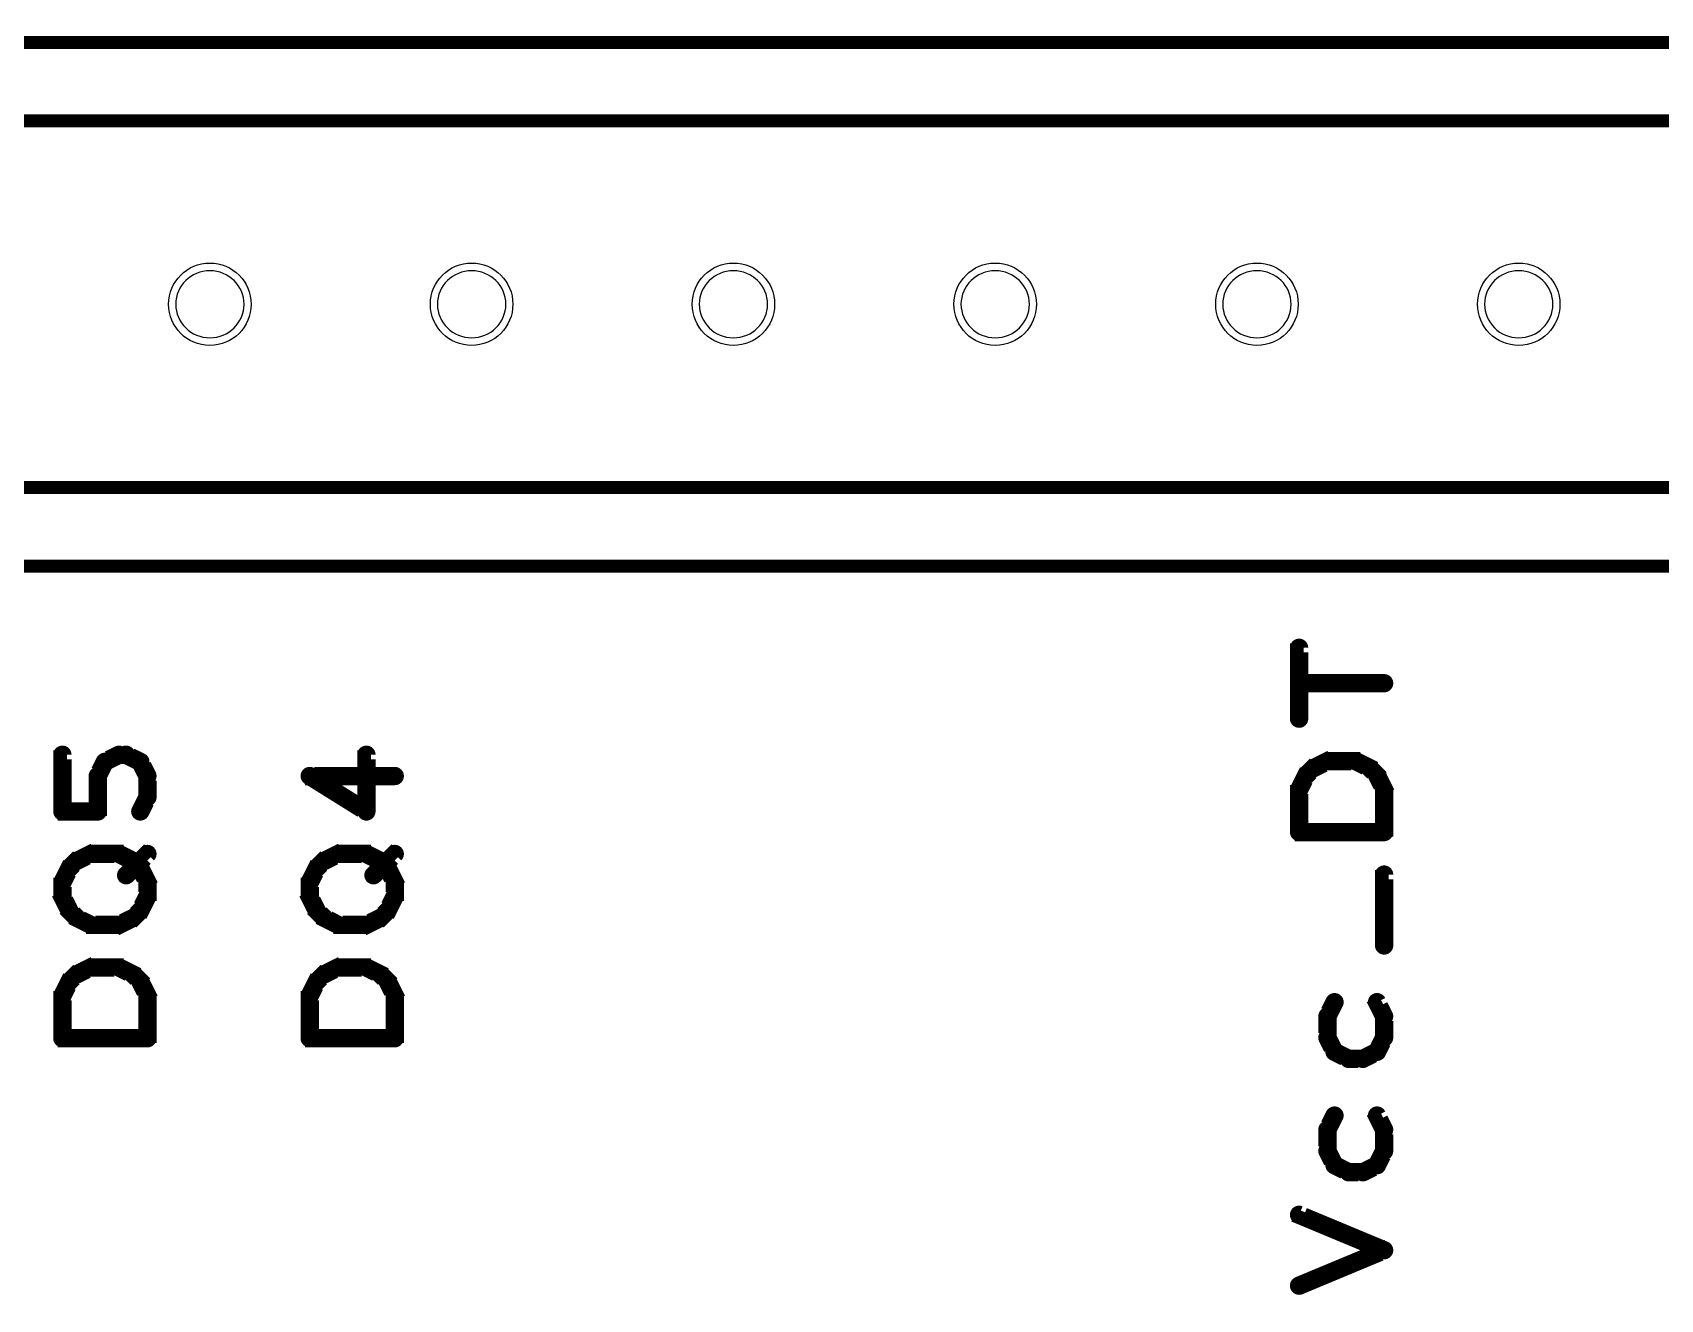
# Model space of a CAD drawing. Extents: x 1.5 to 98, y 12 to 104.4.
# Drawn here: x 49.08 to 64.88, y 61.47 to 73.76 of the extents above; entities that cross this region are included whole.
import ezdxf

# ---------------------------------------------------------------- set-up
doc = ezdxf.new("R2010")
doc.units = 0
doc.layers.get('0').update_dxf_attribs({"linetype": 'CONTINUOUS'})
for name, color, linetype in [('_DRILL', 251, 'CONTINUOUS'), ('BOTTOM_SOLDER_MASK', 6, 'CONTINUOUS'), ('DOCUMENTATION1', 3, 'CONTINUOUS'), ('TOP_SILKSCREEN', 1, 'CONTINUOUS'), ('TOP_SOLDER_MASK', 2, 'CONTINUOUS')]:
    doc.layers.add(name, color=color, linetype=linetype)

# ---------------------------------------------------------------- blocks, each defined once
blk = doc.blocks.new('STYLE1')
at = {"const_width": 0.6}
blk.add_lwpolyline([(-0.3, 0, 1), (0.3, 0, 1)], format="xyb", close=True, dxfattribs=at)
blk = doc.blocks.new('_HOLE')
blk.add_circle((0, 0), 0.5)

msp = doc.modelspace()

# ---------------------------------------------------------------- linework, layer by layer
at = {"layer": 'DOCUMENTATION1', "color": 94}
msp.add_lwpolyline([(33.655, 73.66, 0.127, 0.127, 0), (95.25, 73.66, 0, 0, 0), (95.25, 73.66, 0.0635, 0.0635, 0), (95.25, 73.6282, 0.0635, 0.0635, 1), (95.25, 73.6918, 0, 0, 0), (95.2818, 73.66, 0.0635, 0.0635, 1), (95.2182, 73.66, 0, 0, 0), (95.25, 73.66, 0, 0, 0), (95.25, 73.66, 0.127, 0.127, 0), (95.25, 68.58, 0, 0, 0), (95.25, 68.58, 0.0635, 0.0635, 0), (95.2182, 68.58, 0.0635, 0.0635, 1), (95.2818, 68.58, 0, 0, 0), (95.25, 68.5482, 0.0635, 0.0635, 1), (95.25, 68.6118, 0, 0, 0), (95.25, 68.58, 0, 0, 0), (95.25, 68.58, 0.127, 0.127, 0), (33.655, 68.58, 0, 0, 0)], format="xyseb", dxfattribs=at)
at = {"layer": 'TOP_SILKSCREEN', "color": 135}
for points in [[(34.036, 72.898, 0.127, 0.127, 0), (94.869, 72.898, 0, 0, 0)], [(94.869, 69.342, 0.127, 0.127, 0), (34.036, 69.342, 0, 0, 0)], [(61.3242, 67.1, 0.0889, 0.0889, 1), (61.4132, 67.1, 0, 0, 0), (61.3687, 67.1, 0, 0, 0), (61.3687, 67.1, 0.1778, 0.1778, 0), (61.3687, 67.7875, 0.1778, 0.1778, 0), (61.3687, 67.7875, 0, 0, 0), (61.3687, 67.7875, 0.0889, 0.0889, 0), (61.4132, 67.7875, 0.0889, 0.0889, 1), (61.3242, 67.7875, 0, 0, 0)], [(62.1937, 67.3993, 0.0889, 0.0889, 1), (62.1937, 67.4883, 0, 0, 0), (62.1937, 67.4438, 0, 0, 0), (62.1937, 67.4438, 0.1778, 0.1778, 0), (61.3687, 67.4438, 0.1778, 0.1778, 0), (61.3687, 67.4438, 0, 0, 0), (61.3687, 67.4438, 0.0889, 0.0889, 0), (61.3687, 67.4883, 0.0889, 0.0889, 1), (61.3687, 67.3993, 0, 0, 0)], [(49.3242, 66.2, 0.0889, 0.0889, 1), (49.4132, 66.2, 0, 0, 0), (49.3687, 66.2, 0, 0, 0), (49.3687, 66.2, 0.1778, 0.1778, 0), (49.3687, 66.75, 0.1778, 0.1778, 0), (49.3687, 66.75, 0, 0, 0), (49.3687, 66.75, 0.0889, 0.0889, 0), (49.4132, 66.75, 0.0889, 0.0889, 1), (49.3242, 66.75, 0, 0, 0)], [(49.9386, 66.7102, 0.0889, 0.0889, 1), (49.8988, 66.7898, 0, 0, 0), (49.9187, 66.75, 0, 0, 0), (49.9187, 66.75, 0.1778, 0.1778, 0), (49.7812, 66.6813, 0.1778, 0.1778, 0), (49.7812, 66.6813, 0, 0, 0), (49.7812, 66.6813, 0.0889, 0.0889, 0), (49.7613, 66.7211, 0.0889, 0.0889, 1), (49.8011, 66.6415, 0, 0, 0)], [(49.9875, 66.7055, 0.0889, 0.0889, 1), (49.9875, 66.7945, 0, 0, 0), (49.9875, 66.75, 0, 0, 0), (49.9875, 66.75, 0.1778, 0.1778, 0), (49.9187, 66.75, 0.1778, 0.1778, 0), (49.9187, 66.75, 0, 0, 0), (49.9187, 66.75, 0.0889, 0.0889, 0), (49.9187, 66.7945, 0.0889, 0.0889, 1), (49.9187, 66.7055, 0, 0, 0)], [(50.1051, 66.6415, 0.0889, 0.0889, 1), (50.1449, 66.7211, 0, 0, 0), (50.125, 66.6813, 0, 0, 0), (50.125, 66.6813, 0.1778, 0.1778, 0), (49.9875, 66.75, 0.1778, 0.1778, 0), (49.9875, 66.75, 0, 0, 0), (49.9875, 66.75, 0.0889, 0.0889, 0), (50.0074, 66.7898, 0.0889, 0.0889, 1), (49.9676, 66.7102, 0, 0, 0)], [(52.2742, 66.2, 0.0889, 0.0889, 1), (52.3632, 66.2, 0, 0, 0), (52.3187, 66.2, 0, 0, 0), (52.3187, 66.2, 0.1778, 0.1778, 0), (52.3187, 66.75, 0.1778, 0.1778, 0), (52.3187, 66.75, 0, 0, 0), (52.3187, 66.75, 0.0889, 0.0889, 0), (52.3632, 66.75, 0.0889, 0.0889, 1), (52.2742, 66.75, 0, 0, 0)], [(61.4863, 66.6586, 0.0889, 0.0889, 1), (61.5261, 66.579, 0, 0, 0), (61.5062, 66.6188, 0, 0, 0), (61.5062, 66.6188, 0.1778, 0.1778, 0), (61.6437, 66.6875, 0.1778, 0.1778, 0), (61.6437, 66.6875, 0, 0, 0), (61.6437, 66.6875, 0.0889, 0.0889, 0), (61.6636, 66.6477, 0.0889, 0.0889, 1), (61.6238, 66.7273, 0, 0, 0)], [(61.6437, 66.732, 0.0889, 0.0889, 1), (61.6437, 66.643, 0, 0, 0), (61.6437, 66.6875, 0, 0, 0), (61.6437, 66.6875, 0.1778, 0.1778, 0), (61.9187, 66.6875, 0.1778, 0.1778, 0), (61.9187, 66.6875, 0, 0, 0), (61.9187, 66.6875, 0.0889, 0.0889, 0), (61.9187, 66.643, 0.0889, 0.0889, 1), (61.9187, 66.732, 0, 0, 0)], [(61.9386, 66.7273, 0.0889, 0.0889, 1), (61.8988, 66.6477, 0, 0, 0), (61.9187, 66.6875, 0, 0, 0), (61.9187, 66.6875, 0.1778, 0.1778, 0), (62.0562, 66.6188, 0.1778, 0.1778, 0), (62.0562, 66.6188, 0, 0, 0), (62.0562, 66.6188, 0.0889, 0.0889, 0), (62.0363, 66.579, 0.0889, 0.0889, 1), (62.0761, 66.6586, 0, 0, 0)], [(49.821, 66.6614, 0.0889, 0.0889, 1), (49.7414, 66.7012, 0, 0, 0), (49.7812, 66.6813, 0, 0, 0), (49.7812, 66.6813, 0.1778, 0.1778, 0), (49.7125, 66.5438, 0.1778, 0.1778, 0), (49.7125, 66.5438, 0, 0, 0), (49.7125, 66.5438, 0.0889, 0.0889, 0), (49.6727, 66.5637, 0.0889, 0.0889, 1), (49.7523, 66.5239, 0, 0, 0)], [(49.757, 66.5438, 0.0889, 0.0889, 1), (49.668, 66.5438, 0, 0, 0), (49.7125, 66.5438, 0, 0, 0), (49.7125, 66.5438, 0.1778, 0.1778, 0), (49.7125, 66.2, 0.1778, 0.1778, 0), (49.7125, 66.2, 0, 0, 0), (49.7125, 66.2, 0.0889, 0.0889, 0), (49.668, 66.2, 0.0889, 0.0889, 1), (49.757, 66.2, 0, 0, 0)], [(50.1539, 66.5239, 0.0889, 0.0889, 1), (50.2335, 66.5637, 0, 0, 0), (50.1937, 66.5438, 0, 0, 0), (50.1937, 66.5438, 0.1778, 0.1778, 0), (50.125, 66.6813, 0.1778, 0.1778, 0), (50.125, 66.6813, 0, 0, 0), (50.125, 66.6813, 0.0889, 0.0889, 0), (50.1648, 66.7012, 0.0889, 0.0889, 1), (50.0852, 66.6614, 0, 0, 0)], [(50.1492, 66.3375, 0.0889, 0.0889, 1), (50.2382, 66.3375, 0, 0, 0), (50.1937, 66.3375, 0, 0, 0), (50.1937, 66.3375, 0.1778, 0.1778, 0), (50.1937, 66.5438, 0.1778, 0.1778, 0), (50.1937, 66.5438, 0, 0, 0), (50.1937, 66.5438, 0.0889, 0.0889, 0), (50.2382, 66.5438, 0.0889, 0.0889, 1), (50.1492, 66.5438, 0, 0, 0)], [(52.5937, 66.4993, 0.0889, 0.0889, 1), (52.5937, 66.5883, 0, 0, 0), (52.5937, 66.5438, 0, 0, 0), (52.5937, 66.5438, 0.1778, 0.1778, 0), (51.7687, 66.5438, 0.1778, 0.1778, 0), (51.7687, 66.5438, 0, 0, 0), (51.7687, 66.5438, 0.0889, 0.0889, 0), (51.7687, 66.5883, 0.0889, 0.0889, 1), (51.7687, 66.4993, 0, 0, 0)], [(51.7923, 66.5815, 0.0889, 0.0889, 1), (51.7451, 66.5061, 0, 0, 0), (51.7687, 66.5438, 0, 0, 0), (51.7687, 66.5438, 0.1778, 0.1778, 0), (52.3187, 66.2, 0.1778, 0.1778, 0), (52.3187, 66.2, 0, 0, 0), (52.3187, 66.2, 0.0889, 0.0889, 0), (52.2951, 66.1623, 0.0889, 0.0889, 1), (52.3423, 66.2377, 0, 0, 0)], [(61.3289, 66.4324, 0.0889, 0.0889, 1), (61.4085, 66.3926, 0, 0, 0), (61.3687, 66.4125, 0, 0, 0), (61.3687, 66.4125, 0.1778, 0.1778, 0), (61.4375, 66.55, 0.1778, 0.1778, 0), (61.4375, 66.55, 0, 0, 0), (61.4375, 66.55, 0.0889, 0.0889, 0), (61.4773, 66.5301, 0.0889, 0.0889, 1), (61.3977, 66.5699, 0, 0, 0)], [(61.406, 66.5815, 0.0889, 0.0889, 1), (61.469, 66.5185, 0, 0, 0), (61.4375, 66.55, 0, 0, 0), (61.4375, 66.55, 0.1778, 0.1778, 0), (61.5062, 66.6188, 0.1778, 0.1778, 0), (61.5062, 66.6188, 0, 0, 0), (61.5062, 66.6188, 0.0889, 0.0889, 0), (61.5377, 66.5873, 0.0889, 0.0889, 1), (61.4747, 66.6503, 0, 0, 0)], [(62.0877, 66.6503, 0.0889, 0.0889, 1), (62.0247, 66.5873, 0, 0, 0), (62.0562, 66.6188, 0, 0, 0), (62.0562, 66.6188, 0.1778, 0.1778, 0), (62.125, 66.55, 0.1778, 0.1778, 0), (62.125, 66.55, 0, 0, 0), (62.125, 66.55, 0.0889, 0.0889, 0), (62.0935, 66.5185, 0.0889, 0.0889, 1), (62.1565, 66.5815, 0, 0, 0)], [(62.1648, 66.5699, 0.0889, 0.0889, 1), (62.0852, 66.5301, 0, 0, 0), (62.125, 66.55, 0, 0, 0), (62.125, 66.55, 0.1778, 0.1778, 0), (62.1937, 66.4125, 0.1778, 0.1778, 0), (62.1937, 66.4125, 0, 0, 0), (62.1937, 66.4125, 0.0889, 0.0889, 0), (62.1539, 66.3926, 0.0889, 0.0889, 1), (62.2335, 66.4324, 0, 0, 0)], [(61.3242, 66, 0.0889, 0.0889, 1), (61.4132, 66, 0, 0, 0), (61.3687, 66, 0, 0, 0), (61.3687, 66, 0.1778, 0.1778, 0), (61.3687, 66.4125, 0.1778, 0.1778, 0), (61.3687, 66.4125, 0, 0, 0), (61.3687, 66.4125, 0.0889, 0.0889, 0), (61.4132, 66.4125, 0.0889, 0.0889, 1), (61.3242, 66.4125, 0, 0, 0)], [(62.2382, 66.4125, 0.0889, 0.0889, 1), (62.1492, 66.4125, 0, 0, 0), (62.1937, 66.4125, 0, 0, 0), (62.1937, 66.4125, 0.1778, 0.1778, 0), (62.1937, 66, 0.1778, 0.1778, 0), (62.1937, 66, 0, 0, 0), (62.1937, 66, 0.0889, 0.0889, 0), (62.1492, 66, 0.0889, 0.0889, 1), (62.2382, 66, 0, 0, 0)], [(50.0852, 66.2199, 0.0889, 0.0889, 1), (50.1648, 66.1801, 0, 0, 0), (50.125, 66.2, 0, 0, 0), (50.125, 66.2, 0.1778, 0.1778, 0), (50.1937, 66.3375, 0.1778, 0.1778, 0), (50.1937, 66.3375, 0, 0, 0), (50.1937, 66.3375, 0.0889, 0.0889, 0), (50.2335, 66.3176, 0.0889, 0.0889, 1), (50.1539, 66.3574, 0, 0, 0)], [(49.7125, 66.1555, 0.0889, 0.0889, 1), (49.7125, 66.2445, 0, 0, 0), (49.7125, 66.2, 0, 0, 0), (49.7125, 66.2, 0.1778, 0.1778, 0), (49.3687, 66.2, 0.1778, 0.1778, 0), (49.3687, 66.2, 0, 0, 0), (49.3687, 66.2, 0.0889, 0.0889, 0), (49.3687, 66.2445, 0.0889, 0.0889, 1), (49.3687, 66.1555, 0, 0, 0)], [(62.1937, 65.9555, 0.0889, 0.0889, 1), (62.1937, 66.0445, 0, 0, 0), (62.1937, 66, 0, 0, 0), (62.1937, 66, 0.1778, 0.1778, 0), (61.3687, 66, 0.1778, 0.1778, 0), (61.3687, 66, 0, 0, 0), (61.3687, 66, 0.0889, 0.0889, 0), (61.3687, 66.0445, 0.0889, 0.0889, 1), (61.3687, 65.9555, 0, 0, 0)], [(49.4863, 65.7586, 0.0889, 0.0889, 1), (49.5261, 65.679, 0, 0, 0), (49.5062, 65.7188, 0, 0, 0), (49.5062, 65.7188, 0.1778, 0.1778, 0), (49.6437, 65.7875, 0.1778, 0.1778, 0), (49.6437, 65.7875, 0, 0, 0), (49.6437, 65.7875, 0.0889, 0.0889, 0), (49.6636, 65.7477, 0.0889, 0.0889, 1), (49.6238, 65.8273, 0, 0, 0)], [(49.6437, 65.832, 0.0889, 0.0889, 1), (49.6437, 65.743, 0, 0, 0), (49.6437, 65.7875, 0, 0, 0), (49.6437, 65.7875, 0.1778, 0.1778, 0), (49.9187, 65.7875, 0.1778, 0.1778, 0), (49.9187, 65.7875, 0, 0, 0), (49.9187, 65.7875, 0.0889, 0.0889, 0), (49.9187, 65.743, 0.0889, 0.0889, 1), (49.9187, 65.832, 0, 0, 0)], [(49.9386, 65.8273, 0.0889, 0.0889, 1), (49.8988, 65.7477, 0, 0, 0), (49.9187, 65.7875, 0, 0, 0), (49.9187, 65.7875, 0.1778, 0.1778, 0), (50.0562, 65.7188, 0.1778, 0.1778, 0), (50.0562, 65.7188, 0, 0, 0), (50.0562, 65.7188, 0.0889, 0.0889, 0), (50.0363, 65.679, 0.0889, 0.0889, 1), (50.0761, 65.7586, 0, 0, 0)], [(49.956, 65.6128, 0.0889, 0.0889, 1), (50.019, 65.5498, 0, 0, 0), (49.9875, 65.5813, 0, 0, 0), (49.9875, 65.5813, 0.1778, 0.1778, 0), (50.1937, 65.7875, 0.1778, 0.1778, 0), (50.1937, 65.7875, 0, 0, 0), (50.1937, 65.7875, 0.0889, 0.0889, 0), (50.2252, 65.756, 0.0889, 0.0889, 1), (50.1622, 65.819, 0, 0, 0)], [(51.8863, 65.7586, 0.0889, 0.0889, 1), (51.9261, 65.679, 0, 0, 0), (51.9062, 65.7188, 0, 0, 0), (51.9062, 65.7188, 0.1778, 0.1778, 0), (52.0437, 65.7875, 0.1778, 0.1778, 0), (52.0437, 65.7875, 0, 0, 0), (52.0437, 65.7875, 0.0889, 0.0889, 0), (52.0636, 65.7477, 0.0889, 0.0889, 1), (52.0238, 65.8273, 0, 0, 0)], [(52.0437, 65.832, 0.0889, 0.0889, 1), (52.0437, 65.743, 0, 0, 0), (52.0437, 65.7875, 0, 0, 0), (52.0437, 65.7875, 0.1778, 0.1778, 0), (52.3187, 65.7875, 0.1778, 0.1778, 0), (52.3187, 65.7875, 0, 0, 0), (52.3187, 65.7875, 0.0889, 0.0889, 0), (52.3187, 65.743, 0.0889, 0.0889, 1), (52.3187, 65.832, 0, 0, 0)], [(52.3386, 65.8273, 0.0889, 0.0889, 1), (52.2988, 65.7477, 0, 0, 0), (52.3187, 65.7875, 0, 0, 0), (52.3187, 65.7875, 0.1778, 0.1778, 0), (52.4562, 65.7188, 0.1778, 0.1778, 0), (52.4562, 65.7188, 0, 0, 0), (52.4562, 65.7188, 0.0889, 0.0889, 0), (52.4363, 65.679, 0.0889, 0.0889, 1), (52.4761, 65.7586, 0, 0, 0)], [(52.356, 65.6128, 0.0889, 0.0889, 1), (52.419, 65.5498, 0, 0, 0), (52.3875, 65.5813, 0, 0, 0), (52.3875, 65.5813, 0.1778, 0.1778, 0), (52.5937, 65.7875, 0.1778, 0.1778, 0), (52.5937, 65.7875, 0, 0, 0), (52.5937, 65.7875, 0.0889, 0.0889, 0), (52.6252, 65.756, 0.0889, 0.0889, 1), (52.5622, 65.819, 0, 0, 0)], [(49.3289, 65.5324, 0.0889, 0.0889, 1), (49.4085, 65.4926, 0, 0, 0), (49.3687, 65.5125, 0, 0, 0), (49.3687, 65.5125, 0.1778, 0.1778, 0), (49.4375, 65.65, 0.1778, 0.1778, 0), (49.4375, 65.65, 0, 0, 0), (49.4375, 65.65, 0.0889, 0.0889, 0), (49.4773, 65.6301, 0.0889, 0.0889, 1), (49.3977, 65.6699, 0, 0, 0)], [(49.406, 65.6815, 0.0889, 0.0889, 1), (49.469, 65.6185, 0, 0, 0), (49.4375, 65.65, 0, 0, 0), (49.4375, 65.65, 0.1778, 0.1778, 0), (49.5062, 65.7188, 0.1778, 0.1778, 0), (49.5062, 65.7188, 0, 0, 0), (49.5062, 65.7188, 0.0889, 0.0889, 0), (49.5377, 65.6873, 0.0889, 0.0889, 1), (49.4747, 65.7503, 0, 0, 0)], [(50.0877, 65.7503, 0.0889, 0.0889, 1), (50.0247, 65.6873, 0, 0, 0), (50.0562, 65.7188, 0, 0, 0), (50.0562, 65.7188, 0.1778, 0.1778, 0), (50.125, 65.65, 0.1778, 0.1778, 0), (50.125, 65.65, 0, 0, 0), (50.125, 65.65, 0.0889, 0.0889, 0), (50.0935, 65.6185, 0.0889, 0.0889, 1), (50.1565, 65.6815, 0, 0, 0)], [(50.1648, 65.6699, 0.0889, 0.0889, 1), (50.0852, 65.6301, 0, 0, 0), (50.125, 65.65, 0, 0, 0), (50.125, 65.65, 0.1778, 0.1778, 0), (50.1937, 65.5125, 0.1778, 0.1778, 0), (50.1937, 65.5125, 0, 0, 0), (50.1937, 65.5125, 0.0889, 0.0889, 0), (50.1539, 65.4926, 0.0889, 0.0889, 1), (50.2335, 65.5324, 0, 0, 0)], [(51.7289, 65.5324, 0.0889, 0.0889, 1), (51.8085, 65.4926, 0, 0, 0), (51.7687, 65.5125, 0, 0, 0), (51.7687, 65.5125, 0.1778, 0.1778, 0), (51.8375, 65.65, 0.1778, 0.1778, 0), (51.8375, 65.65, 0, 0, 0), (51.8375, 65.65, 0.0889, 0.0889, 0), (51.8773, 65.6301, 0.0889, 0.0889, 1), (51.7977, 65.6699, 0, 0, 0)], [(51.806, 65.6815, 0.0889, 0.0889, 1), (51.869, 65.6185, 0, 0, 0), (51.8375, 65.65, 0, 0, 0), (51.8375, 65.65, 0.1778, 0.1778, 0), (51.9062, 65.7188, 0.1778, 0.1778, 0), (51.9062, 65.7188, 0, 0, 0), (51.9062, 65.7188, 0.0889, 0.0889, 0), (51.9377, 65.6873, 0.0889, 0.0889, 1), (51.8747, 65.7503, 0, 0, 0)], [(52.4877, 65.7503, 0.0889, 0.0889, 1), (52.4247, 65.6873, 0, 0, 0), (52.4562, 65.7188, 0, 0, 0), (52.4562, 65.7188, 0.1778, 0.1778, 0), (52.525, 65.65, 0.1778, 0.1778, 0), (52.525, 65.65, 0, 0, 0), (52.525, 65.65, 0.0889, 0.0889, 0), (52.4935, 65.6185, 0.0889, 0.0889, 1), (52.5565, 65.6815, 0, 0, 0)], [(52.5648, 65.6699, 0.0889, 0.0889, 1), (52.4852, 65.6301, 0, 0, 0), (52.525, 65.65, 0, 0, 0), (52.525, 65.65, 0.1778, 0.1778, 0), (52.5937, 65.5125, 0.1778, 0.1778, 0), (52.5937, 65.5125, 0, 0, 0), (52.5937, 65.5125, 0.0889, 0.0889, 0), (52.5539, 65.4926, 0.0889, 0.0889, 1), (52.6335, 65.5324, 0, 0, 0)], [(62.1492, 64.9, 0.0889, 0.0889, 1), (62.2382, 64.9, 0, 0, 0), (62.1937, 64.9, 0, 0, 0), (62.1937, 64.9, 0.1778, 0.1778, 0), (62.1937, 65.5875, 0.1778, 0.1778, 0), (62.1937, 65.5875, 0, 0, 0), (62.1937, 65.5875, 0.0889, 0.0889, 0), (62.2382, 65.5875, 0.0889, 0.0889, 1), (62.1492, 65.5875, 0, 0, 0)], [(49.3242, 65.375, 0.0889, 0.0889, 1), (49.4132, 65.375, 0, 0, 0), (49.3687, 65.375, 0, 0, 0), (49.3687, 65.375, 0.1778, 0.1778, 0), (49.3687, 65.5125, 0.1778, 0.1778, 0), (49.3687, 65.5125, 0, 0, 0), (49.3687, 65.5125, 0.0889, 0.0889, 0), (49.4132, 65.5125, 0.0889, 0.0889, 1), (49.3242, 65.5125, 0, 0, 0)], [(50.2382, 65.5125, 0.0889, 0.0889, 1), (50.1492, 65.5125, 0, 0, 0), (50.1937, 65.5125, 0, 0, 0), (50.1937, 65.5125, 0.1778, 0.1778, 0), (50.1937, 65.375, 0.1778, 0.1778, 0), (50.1937, 65.375, 0, 0, 0), (50.1937, 65.375, 0.0889, 0.0889, 0), (50.1492, 65.375, 0.0889, 0.0889, 1), (50.2382, 65.375, 0, 0, 0)], [(51.7242, 65.375, 0.0889, 0.0889, 1), (51.8132, 65.375, 0, 0, 0), (51.7687, 65.375, 0, 0, 0), (51.7687, 65.375, 0.1778, 0.1778, 0), (51.7687, 65.5125, 0.1778, 0.1778, 0), (51.7687, 65.5125, 0, 0, 0), (51.7687, 65.5125, 0.0889, 0.0889, 0), (51.8132, 65.5125, 0.0889, 0.0889, 1), (51.7242, 65.5125, 0, 0, 0)], [(52.6382, 65.5125, 0.0889, 0.0889, 1), (52.5492, 65.5125, 0, 0, 0), (52.5937, 65.5125, 0, 0, 0), (52.5937, 65.5125, 0.1778, 0.1778, 0), (52.5937, 65.375, 0.1778, 0.1778, 0), (52.5937, 65.375, 0, 0, 0), (52.5937, 65.375, 0.0889, 0.0889, 0), (52.5492, 65.375, 0.0889, 0.0889, 1), (52.6382, 65.375, 0, 0, 0)], [(49.3977, 65.2176, 0.0889, 0.0889, 1), (49.4773, 65.2574, 0, 0, 0), (49.4375, 65.2375, 0, 0, 0), (49.4375, 65.2375, 0.1778, 0.1778, 0), (49.3687, 65.375, 0.1778, 0.1778, 0), (49.3687, 65.375, 0, 0, 0), (49.3687, 65.375, 0.0889, 0.0889, 0), (49.4085, 65.3949, 0.0889, 0.0889, 1), (49.3289, 65.3551, 0, 0, 0)], [(50.2335, 65.3551, 0.0889, 0.0889, 1), (50.1539, 65.3949, 0, 0, 0), (50.1937, 65.375, 0, 0, 0), (50.1937, 65.375, 0.1778, 0.1778, 0), (50.125, 65.2375, 0.1778, 0.1778, 0), (50.125, 65.2375, 0, 0, 0), (50.125, 65.2375, 0.0889, 0.0889, 0), (50.0852, 65.2574, 0.0889, 0.0889, 1), (50.1648, 65.2176, 0, 0, 0)], [(51.7977, 65.2176, 0.0889, 0.0889, 1), (51.8773, 65.2574, 0, 0, 0), (51.8375, 65.2375, 0, 0, 0), (51.8375, 65.2375, 0.1778, 0.1778, 0), (51.7687, 65.375, 0.1778, 0.1778, 0), (51.7687, 65.375, 0, 0, 0), (51.7687, 65.375, 0.0889, 0.0889, 0), (51.8085, 65.3949, 0.0889, 0.0889, 1), (51.7289, 65.3551, 0, 0, 0)], [(52.6335, 65.3551, 0.0889, 0.0889, 1), (52.5539, 65.3949, 0, 0, 0), (52.5937, 65.375, 0, 0, 0), (52.5937, 65.375, 0.1778, 0.1778, 0), (52.525, 65.2375, 0.1778, 0.1778, 0), (52.525, 65.2375, 0, 0, 0), (52.525, 65.2375, 0.0889, 0.0889, 0), (52.4852, 65.2574, 0.0889, 0.0889, 1), (52.5648, 65.2176, 0, 0, 0)], [(49.4747, 65.1373, 0.0889, 0.0889, 1), (49.5377, 65.2003, 0, 0, 0), (49.5062, 65.1688, 0, 0, 0), (49.5062, 65.1688, 0.1778, 0.1778, 0), (49.4375, 65.2375, 0.1778, 0.1778, 0), (49.4375, 65.2375, 0, 0, 0), (49.4375, 65.2375, 0.0889, 0.0889, 0), (49.469, 65.269, 0.0889, 0.0889, 1), (49.406, 65.206, 0, 0, 0)], [(49.6238, 65.0602, 0.0889, 0.0889, 1), (49.6636, 65.1398, 0, 0, 0), (49.6437, 65.1, 0, 0, 0), (49.6437, 65.1, 0.1778, 0.1778, 0), (49.5062, 65.1688, 0.1778, 0.1778, 0), (49.5062, 65.1688, 0, 0, 0), (49.5062, 65.1688, 0.0889, 0.0889, 0), (49.5261, 65.2086, 0.0889, 0.0889, 1), (49.4863, 65.129, 0, 0, 0)], [(50.0761, 65.129, 0.0889, 0.0889, 1), (50.0363, 65.2086, 0, 0, 0), (50.0562, 65.1688, 0, 0, 0), (50.0562, 65.1688, 0.1778, 0.1778, 0), (49.9187, 65.1, 0.1778, 0.1778, 0), (49.9187, 65.1, 0, 0, 0), (49.9187, 65.1, 0.0889, 0.0889, 0), (49.8988, 65.1398, 0.0889, 0.0889, 1), (49.9386, 65.0602, 0, 0, 0)], [(50.1565, 65.206, 0.0889, 0.0889, 1), (50.0935, 65.269, 0, 0, 0), (50.125, 65.2375, 0, 0, 0), (50.125, 65.2375, 0.1778, 0.1778, 0), (50.0562, 65.1688, 0.1778, 0.1778, 0), (50.0562, 65.1688, 0, 0, 0), (50.0562, 65.1688, 0.0889, 0.0889, 0), (50.0247, 65.2003, 0.0889, 0.0889, 1), (50.0877, 65.1373, 0, 0, 0)], [(51.8747, 65.1373, 0.0889, 0.0889, 1), (51.9377, 65.2003, 0, 0, 0), (51.9062, 65.1688, 0, 0, 0), (51.9062, 65.1688, 0.1778, 0.1778, 0), (51.8375, 65.2375, 0.1778, 0.1778, 0), (51.8375, 65.2375, 0, 0, 0), (51.8375, 65.2375, 0.0889, 0.0889, 0), (51.869, 65.269, 0.0889, 0.0889, 1), (51.806, 65.206, 0, 0, 0)], [(52.0238, 65.0602, 0.0889, 0.0889, 1), (52.0636, 65.1398, 0, 0, 0), (52.0437, 65.1, 0, 0, 0), (52.0437, 65.1, 0.1778, 0.1778, 0), (51.9062, 65.1688, 0.1778, 0.1778, 0), (51.9062, 65.1688, 0, 0, 0), (51.9062, 65.1688, 0.0889, 0.0889, 0), (51.9261, 65.2086, 0.0889, 0.0889, 1), (51.8863, 65.129, 0, 0, 0)], [(52.4761, 65.129, 0.0889, 0.0889, 1), (52.4363, 65.2086, 0, 0, 0), (52.4562, 65.1688, 0, 0, 0), (52.4562, 65.1688, 0.1778, 0.1778, 0), (52.3187, 65.1, 0.1778, 0.1778, 0), (52.3187, 65.1, 0, 0, 0), (52.3187, 65.1, 0.0889, 0.0889, 0), (52.2988, 65.1398, 0.0889, 0.0889, 1), (52.3386, 65.0602, 0, 0, 0)], [(52.5565, 65.206, 0.0889, 0.0889, 1), (52.4935, 65.269, 0, 0, 0), (52.525, 65.2375, 0, 0, 0), (52.525, 65.2375, 0.1778, 0.1778, 0), (52.4562, 65.1688, 0.1778, 0.1778, 0), (52.4562, 65.1688, 0, 0, 0), (52.4562, 65.1688, 0.0889, 0.0889, 0), (52.4247, 65.2003, 0.0889, 0.0889, 1), (52.4877, 65.1373, 0, 0, 0)], [(49.9187, 65.0555, 0.0889, 0.0889, 1), (49.9187, 65.1445, 0, 0, 0), (49.9187, 65.1, 0, 0, 0), (49.9187, 65.1, 0.1778, 0.1778, 0), (49.6437, 65.1, 0.1778, 0.1778, 0), (49.6437, 65.1, 0, 0, 0), (49.6437, 65.1, 0.0889, 0.0889, 0), (49.6437, 65.1445, 0.0889, 0.0889, 1), (49.6437, 65.0555, 0, 0, 0)], [(52.3187, 65.0555, 0.0889, 0.0889, 1), (52.3187, 65.1445, 0, 0, 0), (52.3187, 65.1, 0, 0, 0), (52.3187, 65.1, 0.1778, 0.1778, 0), (52.0437, 65.1, 0.1778, 0.1778, 0), (52.0437, 65.1, 0, 0, 0), (52.0437, 65.1, 0.0889, 0.0889, 0), (52.0437, 65.1445, 0.0889, 0.0889, 1), (52.0437, 65.0555, 0, 0, 0)], [(49.4863, 64.6586, 0.0889, 0.0889, 1), (49.5261, 64.579, 0, 0, 0), (49.5062, 64.6188, 0, 0, 0), (49.5062, 64.6188, 0.1778, 0.1778, 0), (49.6437, 64.6875, 0.1778, 0.1778, 0), (49.6437, 64.6875, 0, 0, 0), (49.6437, 64.6875, 0.0889, 0.0889, 0), (49.6636, 64.6477, 0.0889, 0.0889, 1), (49.6238, 64.7273, 0, 0, 0)], [(49.6437, 64.732, 0.0889, 0.0889, 1), (49.6437, 64.643, 0, 0, 0), (49.6437, 64.6875, 0, 0, 0), (49.6437, 64.6875, 0.1778, 0.1778, 0), (49.9187, 64.6875, 0.1778, 0.1778, 0), (49.9187, 64.6875, 0, 0, 0), (49.9187, 64.6875, 0.0889, 0.0889, 0), (49.9187, 64.643, 0.0889, 0.0889, 1), (49.9187, 64.732, 0, 0, 0)], [(49.9386, 64.7273, 0.0889, 0.0889, 1), (49.8988, 64.6477, 0, 0, 0), (49.9187, 64.6875, 0, 0, 0), (49.9187, 64.6875, 0.1778, 0.1778, 0), (50.0562, 64.6188, 0.1778, 0.1778, 0), (50.0562, 64.6188, 0, 0, 0), (50.0562, 64.6188, 0.0889, 0.0889, 0), (50.0363, 64.579, 0.0889, 0.0889, 1), (50.0761, 64.6586, 0, 0, 0)], [(51.8863, 64.6586, 0.0889, 0.0889, 1), (51.9261, 64.579, 0, 0, 0), (51.9062, 64.6188, 0, 0, 0), (51.9062, 64.6188, 0.1778, 0.1778, 0), (52.0437, 64.6875, 0.1778, 0.1778, 0), (52.0437, 64.6875, 0, 0, 0), (52.0437, 64.6875, 0.0889, 0.0889, 0), (52.0636, 64.6477, 0.0889, 0.0889, 1), (52.0238, 64.7273, 0, 0, 0)], [(52.0437, 64.732, 0.0889, 0.0889, 1), (52.0437, 64.643, 0, 0, 0), (52.0437, 64.6875, 0, 0, 0), (52.0437, 64.6875, 0.1778, 0.1778, 0), (52.3187, 64.6875, 0.1778, 0.1778, 0), (52.3187, 64.6875, 0, 0, 0), (52.3187, 64.6875, 0.0889, 0.0889, 0), (52.3187, 64.643, 0.0889, 0.0889, 1), (52.3187, 64.732, 0, 0, 0)], [(52.3386, 64.7273, 0.0889, 0.0889, 1), (52.2988, 64.6477, 0, 0, 0), (52.3187, 64.6875, 0, 0, 0), (52.3187, 64.6875, 0.1778, 0.1778, 0), (52.4562, 64.6188, 0.1778, 0.1778, 0), (52.4562, 64.6188, 0, 0, 0), (52.4562, 64.6188, 0.0889, 0.0889, 0), (52.4363, 64.579, 0.0889, 0.0889, 1), (52.4761, 64.6586, 0, 0, 0)], [(49.3289, 64.4324, 0.0889, 0.0889, 1), (49.4085, 64.3926, 0, 0, 0), (49.3687, 64.4125, 0, 0, 0), (49.3687, 64.4125, 0.1778, 0.1778, 0), (49.4375, 64.55, 0.1778, 0.1778, 0), (49.4375, 64.55, 0, 0, 0), (49.4375, 64.55, 0.0889, 0.0889, 0), (49.4773, 64.5301, 0.0889, 0.0889, 1), (49.3977, 64.5699, 0, 0, 0)], [(49.406, 64.5815, 0.0889, 0.0889, 1), (49.469, 64.5185, 0, 0, 0), (49.4375, 64.55, 0, 0, 0), (49.4375, 64.55, 0.1778, 0.1778, 0), (49.5062, 64.6188, 0.1778, 0.1778, 0), (49.5062, 64.6188, 0, 0, 0), (49.5062, 64.6188, 0.0889, 0.0889, 0), (49.5377, 64.5873, 0.0889, 0.0889, 1), (49.4747, 64.6503, 0, 0, 0)], [(50.0877, 64.6503, 0.0889, 0.0889, 1), (50.0247, 64.5873, 0, 0, 0), (50.0562, 64.6188, 0, 0, 0), (50.0562, 64.6188, 0.1778, 0.1778, 0), (50.125, 64.55, 0.1778, 0.1778, 0), (50.125, 64.55, 0, 0, 0), (50.125, 64.55, 0.0889, 0.0889, 0), (50.0935, 64.5185, 0.0889, 0.0889, 1), (50.1565, 64.5815, 0, 0, 0)], [(50.1648, 64.5699, 0.0889, 0.0889, 1), (50.0852, 64.5301, 0, 0, 0), (50.125, 64.55, 0, 0, 0), (50.125, 64.55, 0.1778, 0.1778, 0), (50.1937, 64.4125, 0.1778, 0.1778, 0), (50.1937, 64.4125, 0, 0, 0), (50.1937, 64.4125, 0.0889, 0.0889, 0), (50.1539, 64.3926, 0.0889, 0.0889, 1), (50.2335, 64.4324, 0, 0, 0)], [(51.7289, 64.4324, 0.0889, 0.0889, 1), (51.8085, 64.3926, 0, 0, 0), (51.7687, 64.4125, 0, 0, 0), (51.7687, 64.4125, 0.1778, 0.1778, 0), (51.8375, 64.55, 0.1778, 0.1778, 0), (51.8375, 64.55, 0, 0, 0), (51.8375, 64.55, 0.0889, 0.0889, 0), (51.8773, 64.5301, 0.0889, 0.0889, 1), (51.7977, 64.5699, 0, 0, 0)], [(51.806, 64.5815, 0.0889, 0.0889, 1), (51.869, 64.5185, 0, 0, 0), (51.8375, 64.55, 0, 0, 0), (51.8375, 64.55, 0.1778, 0.1778, 0), (51.9062, 64.6188, 0.1778, 0.1778, 0), (51.9062, 64.6188, 0, 0, 0), (51.9062, 64.6188, 0.0889, 0.0889, 0), (51.9377, 64.5873, 0.0889, 0.0889, 1), (51.8747, 64.6503, 0, 0, 0)], [(52.4877, 64.6503, 0.0889, 0.0889, 1), (52.4247, 64.5873, 0, 0, 0), (52.4562, 64.6188, 0, 0, 0), (52.4562, 64.6188, 0.1778, 0.1778, 0), (52.525, 64.55, 0.1778, 0.1778, 0), (52.525, 64.55, 0, 0, 0), (52.525, 64.55, 0.0889, 0.0889, 0), (52.4935, 64.5185, 0.0889, 0.0889, 1), (52.5565, 64.5815, 0, 0, 0)], [(52.5648, 64.5699, 0.0889, 0.0889, 1), (52.4852, 64.5301, 0, 0, 0), (52.525, 64.55, 0, 0, 0), (52.525, 64.55, 0.1778, 0.1778, 0), (52.5937, 64.4125, 0.1778, 0.1778, 0), (52.5937, 64.4125, 0, 0, 0), (52.5937, 64.4125, 0.0889, 0.0889, 0), (52.5539, 64.3926, 0.0889, 0.0889, 1), (52.6335, 64.4324, 0, 0, 0)], [(49.3242, 64, 0.0889, 0.0889, 1), (49.4132, 64, 0, 0, 0), (49.3687, 64, 0, 0, 0), (49.3687, 64, 0.1778, 0.1778, 0), (49.3687, 64.4125, 0.1778, 0.1778, 0), (49.3687, 64.4125, 0, 0, 0), (49.3687, 64.4125, 0.0889, 0.0889, 0), (49.4132, 64.4125, 0.0889, 0.0889, 1), (49.3242, 64.4125, 0, 0, 0)], [(50.2382, 64.4125, 0.0889, 0.0889, 1), (50.1492, 64.4125, 0, 0, 0), (50.1937, 64.4125, 0, 0, 0), (50.1937, 64.4125, 0.1778, 0.1778, 0), (50.1937, 64, 0.1778, 0.1778, 0), (50.1937, 64, 0, 0, 0), (50.1937, 64, 0.0889, 0.0889, 0), (50.1492, 64, 0.0889, 0.0889, 1), (50.2382, 64, 0, 0, 0)], [(51.7242, 64, 0.0889, 0.0889, 1), (51.8132, 64, 0, 0, 0), (51.7687, 64, 0, 0, 0), (51.7687, 64, 0.1778, 0.1778, 0), (51.7687, 64.4125, 0.1778, 0.1778, 0), (51.7687, 64.4125, 0, 0, 0), (51.7687, 64.4125, 0.0889, 0.0889, 0), (51.8132, 64.4125, 0.0889, 0.0889, 1), (51.7242, 64.4125, 0, 0, 0)], [(52.6382, 64.4125, 0.0889, 0.0889, 1), (52.5492, 64.4125, 0, 0, 0), (52.5937, 64.4125, 0, 0, 0), (52.5937, 64.4125, 0.1778, 0.1778, 0), (52.5937, 64, 0.1778, 0.1778, 0), (52.5937, 64, 0, 0, 0), (52.5937, 64, 0.0889, 0.0889, 0), (52.5492, 64, 0.0889, 0.0889, 1), (52.6382, 64, 0, 0, 0)], [(61.7523, 64.3301, 0.0889, 0.0889, 1), (61.6727, 64.3699, 0, 0, 0), (61.7125, 64.35, 0, 0, 0), (61.7125, 64.35, 0.1778, 0.1778, 0), (61.6437, 64.2125, 0.1778, 0.1778, 0), (61.6437, 64.2125, 0, 0, 0), (61.6437, 64.2125, 0.0889, 0.0889, 0), (61.6039, 64.2324, 0.0889, 0.0889, 1), (61.6835, 64.1926, 0, 0, 0)], [(62.1539, 64.1926, 0.0889, 0.0889, 1), (62.2335, 64.2324, 0, 0, 0), (62.1937, 64.2125, 0, 0, 0), (62.1937, 64.2125, 0.1778, 0.1778, 0), (62.125, 64.35, 0.1778, 0.1778, 0), (62.125, 64.35, 0, 0, 0), (62.125, 64.35, 0.0889, 0.0889, 0), (62.1648, 64.3699, 0.0889, 0.0889, 1), (62.0852, 64.3301, 0, 0, 0)], [(61.6882, 64.2125, 0.0889, 0.0889, 1), (61.5992, 64.2125, 0, 0, 0), (61.6437, 64.2125, 0, 0, 0), (61.6437, 64.2125, 0.1778, 0.1778, 0), (61.6437, 64.0063, 0.1778, 0.1778, 0), (61.6437, 64.0063, 0, 0, 0), (61.6437, 64.0063, 0.0889, 0.0889, 0), (61.5992, 64.0063, 0.0889, 0.0889, 1), (61.6882, 64.0063, 0, 0, 0)], [(62.1492, 64.0063, 0.0889, 0.0889, 1), (62.2382, 64.0063, 0, 0, 0), (62.1937, 64.0063, 0, 0, 0), (62.1937, 64.0063, 0.1778, 0.1778, 0), (62.1937, 64.2125, 0.1778, 0.1778, 0), (62.1937, 64.2125, 0, 0, 0), (62.1937, 64.2125, 0.0889, 0.0889, 0), (62.2382, 64.2125, 0.0889, 0.0889, 1), (62.1492, 64.2125, 0, 0, 0)], [(50.1937, 63.9555, 0.0889, 0.0889, 1), (50.1937, 64.0445, 0, 0, 0), (50.1937, 64, 0, 0, 0), (50.1937, 64, 0.1778, 0.1778, 0), (49.3687, 64, 0.1778, 0.1778, 0), (49.3687, 64, 0, 0, 0), (49.3687, 64, 0.0889, 0.0889, 0), (49.3687, 64.0445, 0.0889, 0.0889, 1), (49.3687, 63.9555, 0, 0, 0)], [(52.5937, 63.9555, 0.0889, 0.0889, 1), (52.5937, 64.0445, 0, 0, 0), (52.5937, 64, 0, 0, 0), (52.5937, 64, 0.1778, 0.1778, 0), (51.7687, 64, 0.1778, 0.1778, 0), (51.7687, 64, 0, 0, 0), (51.7687, 64, 0.0889, 0.0889, 0), (51.7687, 64.0445, 0.0889, 0.0889, 1), (51.7687, 63.9555, 0, 0, 0)], [(61.6835, 64.0262, 0.0889, 0.0889, 1), (61.6039, 63.9864, 0, 0, 0), (61.6437, 64.0063, 0, 0, 0), (61.6437, 64.0063, 0.1778, 0.1778, 0), (61.7125, 63.8688, 0.1778, 0.1778, 0), (61.7125, 63.8688, 0, 0, 0), (61.7125, 63.8688, 0.0889, 0.0889, 0), (61.6727, 63.8489, 0.0889, 0.0889, 1), (61.7523, 63.8887, 0, 0, 0)], [(62.0852, 63.8887, 0.0889, 0.0889, 1), (62.1648, 63.8489, 0, 0, 0), (62.125, 63.8688, 0, 0, 0), (62.125, 63.8688, 0.1778, 0.1778, 0), (62.1937, 64.0063, 0.1778, 0.1778, 0), (62.1937, 64.0063, 0, 0, 0), (62.1937, 64.0063, 0.0889, 0.0889, 0), (62.2335, 63.9864, 0.0889, 0.0889, 1), (62.1539, 64.0262, 0, 0, 0)], [(61.7324, 63.9086, 0.0889, 0.0889, 1), (61.6926, 63.829, 0, 0, 0), (61.7125, 63.8688, 0, 0, 0), (61.7125, 63.8688, 0.1778, 0.1778, 0), (61.85, 63.8, 0.1778, 0.1778, 0), (61.85, 63.8, 0, 0, 0), (61.85, 63.8, 0.0889, 0.0889, 0), (61.8301, 63.7602, 0.0889, 0.0889, 1), (61.8699, 63.8398, 0, 0, 0)], [(61.9676, 63.8398, 0.0889, 0.0889, 1), (62.0074, 63.7602, 0, 0, 0), (61.9875, 63.8, 0, 0, 0), (61.9875, 63.8, 0.1778, 0.1778, 0), (62.125, 63.8688, 0.1778, 0.1778, 0), (62.125, 63.8688, 0, 0, 0), (62.125, 63.8688, 0.0889, 0.0889, 0), (62.1449, 63.829, 0.0889, 0.0889, 1), (62.1051, 63.9086, 0, 0, 0)], [(61.85, 63.8445, 0.0889, 0.0889, 1), (61.85, 63.7555, 0, 0, 0), (61.85, 63.8, 0, 0, 0), (61.85, 63.8, 0.1778, 0.1778, 0), (61.9875, 63.8, 0.1778, 0.1778, 0), (61.9875, 63.8, 0, 0, 0), (61.9875, 63.8, 0.0889, 0.0889, 0), (61.9875, 63.7555, 0.0889, 0.0889, 1), (61.9875, 63.8445, 0, 0, 0)], [(61.7523, 63.2301, 0.0889, 0.0889, 1), (61.6727, 63.2699, 0, 0, 0), (61.7125, 63.25, 0, 0, 0), (61.7125, 63.25, 0.1778, 0.1778, 0), (61.6437, 63.1125, 0.1778, 0.1778, 0), (61.6437, 63.1125, 0, 0, 0), (61.6437, 63.1125, 0.0889, 0.0889, 0), (61.6039, 63.1324, 0.0889, 0.0889, 1), (61.6835, 63.0926, 0, 0, 0)], [(62.1539, 63.0926, 0.0889, 0.0889, 1), (62.2335, 63.1324, 0, 0, 0), (62.1937, 63.1125, 0, 0, 0), (62.1937, 63.1125, 0.1778, 0.1778, 0), (62.125, 63.25, 0.1778, 0.1778, 0), (62.125, 63.25, 0, 0, 0), (62.125, 63.25, 0.0889, 0.0889, 0), (62.1648, 63.2699, 0.0889, 0.0889, 1), (62.0852, 63.2301, 0, 0, 0)], [(61.6882, 63.1125, 0.0889, 0.0889, 1), (61.5992, 63.1125, 0, 0, 0), (61.6437, 63.1125, 0, 0, 0), (61.6437, 63.1125, 0.1778, 0.1778, 0), (61.6437, 62.9063, 0.1778, 0.1778, 0), (61.6437, 62.9063, 0, 0, 0), (61.6437, 62.9063, 0.0889, 0.0889, 0), (61.5992, 62.9063, 0.0889, 0.0889, 1), (61.6882, 62.9063, 0, 0, 0)], [(62.1492, 62.9063, 0.0889, 0.0889, 1), (62.2382, 62.9063, 0, 0, 0), (62.1937, 62.9063, 0, 0, 0), (62.1937, 62.9063, 0.1778, 0.1778, 0), (62.1937, 63.1125, 0.1778, 0.1778, 0), (62.1937, 63.1125, 0, 0, 0), (62.1937, 63.1125, 0.0889, 0.0889, 0), (62.2382, 63.1125, 0.0889, 0.0889, 1), (62.1492, 63.1125, 0, 0, 0)], [(61.6835, 62.9262, 0.0889, 0.0889, 1), (61.6039, 62.8864, 0, 0, 0), (61.6437, 62.9063, 0, 0, 0), (61.6437, 62.9063, 0.1778, 0.1778, 0), (61.7125, 62.7688, 0.1778, 0.1778, 0), (61.7125, 62.7688, 0, 0, 0), (61.7125, 62.7688, 0.0889, 0.0889, 0), (61.6727, 62.7489, 0.0889, 0.0889, 1), (61.7523, 62.7887, 0, 0, 0)], [(62.0852, 62.7887, 0.0889, 0.0889, 1), (62.1648, 62.7489, 0, 0, 0), (62.125, 62.7688, 0, 0, 0), (62.125, 62.7688, 0.1778, 0.1778, 0), (62.1937, 62.9063, 0.1778, 0.1778, 0), (62.1937, 62.9063, 0, 0, 0), (62.1937, 62.9063, 0.0889, 0.0889, 0), (62.2335, 62.8864, 0.0889, 0.0889, 1), (62.1539, 62.9262, 0, 0, 0)], [(61.7324, 62.8086, 0.0889, 0.0889, 1), (61.6926, 62.729, 0, 0, 0), (61.7125, 62.7688, 0, 0, 0), (61.7125, 62.7688, 0.1778, 0.1778, 0), (61.85, 62.7, 0.1778, 0.1778, 0), (61.85, 62.7, 0, 0, 0), (61.85, 62.7, 0.0889, 0.0889, 0), (61.8301, 62.6602, 0.0889, 0.0889, 1), (61.8699, 62.7398, 0, 0, 0)], [(61.9676, 62.7398, 0.0889, 0.0889, 1), (62.0074, 62.6602, 0, 0, 0), (61.9875, 62.7, 0, 0, 0), (61.9875, 62.7, 0.1778, 0.1778, 0), (62.125, 62.7688, 0.1778, 0.1778, 0), (62.125, 62.7688, 0, 0, 0), (62.125, 62.7688, 0.0889, 0.0889, 0), (62.1449, 62.729, 0.0889, 0.0889, 1), (62.1051, 62.8086, 0, 0, 0)], [(61.85, 62.7445, 0.0889, 0.0889, 1), (61.85, 62.6555, 0, 0, 0), (61.85, 62.7, 0, 0, 0), (61.85, 62.7, 0.1778, 0.1778, 0), (61.9875, 62.7, 0.1778, 0.1778, 0), (61.9875, 62.7, 0, 0, 0), (61.9875, 62.7, 0.0889, 0.0889, 0), (61.9875, 62.6555, 0.0889, 0.0889, 1), (61.9875, 62.7445, 0, 0, 0)], [(62.1766, 61.9027, 0.0889, 0.0889, 1), (62.2108, 61.9849, 0, 0, 0), (62.1937, 61.9438, 0, 0, 0), (62.1937, 61.9438, 0.1778, 0.1778, 0), (61.3687, 62.2875, 0.1778, 0.1778, 0), (61.3687, 62.2875, 0, 0, 0), (61.3687, 62.2875, 0.0889, 0.0889, 0), (61.3858, 62.3286, 0.0889, 0.0889, 1), (61.3516, 62.2464, 0, 0, 0)], [(61.3516, 61.6411, 0.0889, 0.0889, 1), (61.3858, 61.5589, 0, 0, 0), (61.3687, 61.6, 0, 0, 0), (61.3687, 61.6, 0.1778, 0.1778, 0), (62.1937, 61.9438, 0.1778, 0.1778, 0), (62.1937, 61.9438, 0, 0, 0), (62.1937, 61.9438, 0.0889, 0.0889, 0), (62.2108, 61.9027, 0.0889, 0.0889, 1), (62.1766, 61.9849, 0, 0, 0)]]:
    msp.add_lwpolyline(points, format="xyseb", dxfattribs=at)

# ---------------------------------------------------------------- block references
at = {"layer": '_DRILL', "xscale": 0.8, "yscale": 0.8}
for p in [(50.8, 71.12), (53.34, 71.12), (55.88, 71.12), (58.42, 71.12), (60.96, 71.12), (63.5, 71.12)]:
    msp.add_blockref('_HOLE', p, dxfattribs=at)
at = {"layer": 'BOTTOM_SOLDER_MASK', "color": 253, "xscale": 1.106, "yscale": 1.083}
for p in [(50.8, 71.12), (50.8, 71.12), (53.34, 71.12), (53.34, 71.12), (55.88, 71.12), (55.88, 71.12), (58.42, 71.12), (58.42, 71.12), (60.96, 71.12), (60.96, 71.12), (63.5, 71.12), (63.5, 71.12)]:
    msp.add_blockref('STYLE1', p, dxfattribs=at)
at = {"layer": 'TOP_SOLDER_MASK', "color": 253, "xscale": 1.106, "yscale": 1.083}
for p in [(50.8, 71.12), (50.8, 71.12), (53.34, 71.12), (53.34, 71.12), (55.88, 71.12), (55.88, 71.12), (58.42, 71.12), (58.42, 71.12), (60.96, 71.12), (60.96, 71.12), (63.5, 71.12), (63.5, 71.12)]:
    msp.add_blockref('STYLE1', p, dxfattribs=at)

doc.saveas('drawing.dxf')
